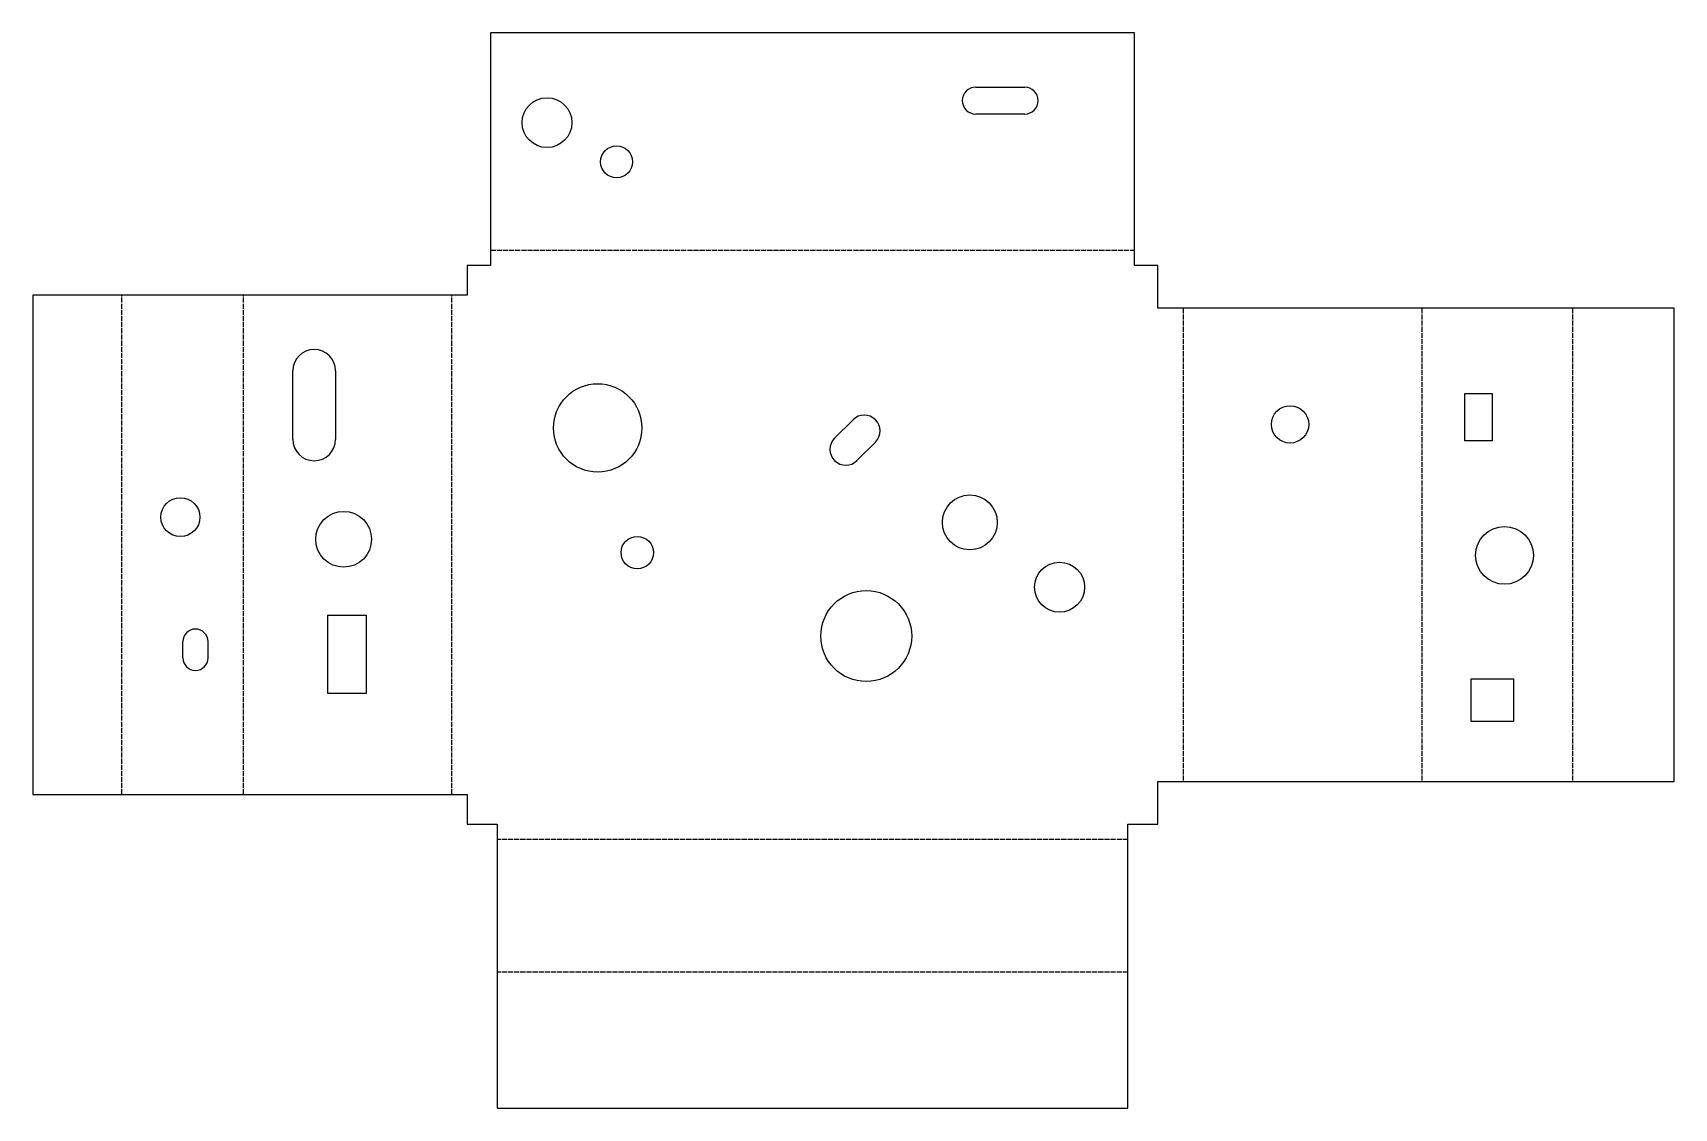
# Model space of a CAD drawing. Header units: millimetres. Extents: x -108 to 299, y -70 to 196.
import ezdxf

# ---------------------------------------------------------------- set-up
doc = ezdxf.new("R2010")
doc.units = ezdxf.units.MM
doc.linetypes.add('DASHED', pattern=[1.524, 1.27, -0.254])
doc.layers.add('BEND', color=7, linetype='Continuous')
doc.layers.add('CUT', color=7, linetype='Continuous')

msp = doc.modelspace()

# ---------------------------------------------------------------- linework, layer by layer
at = {"layer": 'BEND', "color": 4, "linetype": 'DASHED'}
for p, q in [((5.8, 142.31), (165.38, 142.31)), ((-85.64, 7.4), (-85.64, 131.14)), ((-55.44, 7.4), (-55.44, 131.14)), ((-3.77, 7.4), (-3.77, 131.14)), ((177.46, 127.94), (177.46, 10.6)), ((236.61, 127.94), (236.61, 10.6)), ((273.96, 127.94), (273.96, 10.6)), ((163.78, -3.77), (7.4, -3.77)), ((163.78, -36.7), (7.4, -36.7))]:
    msp.add_line(p, q, dxfattribs=at)
at = {"layer": 'CUT'}
for p, q in [((165.38, 196.22), (5.8, 196.22)), ((5.8, 196.22), (5.8, 138.54)), ((165.38, 138.54), (165.38, 196.22)), ((126.06, 182.76), (138.19, 182.76)), ((138.19, 176.09), (126.06, 176.09)), ((5.8, 138.54), (0, 138.54)), ((0, 138.54), (0, 131.14)), ((171.18, 138.54), (165.38, 138.54)), ((171.18, 127.94), (171.18, 138.54)), ((0, 131.14), (-107.67, 131.14)), ((-107.67, 131.14), (-107.67, 7.4)), ((299.18, 127.94), (171.18, 127.94)), ((299.18, 10.6), (299.18, 127.94)), ((-43.23, 95.43), (-43.23, 112.4)), ((-32.61, 112.4), (-32.61, 95.43)), ((247.28, 106.77), (254.1, 106.77)), ((247.28, 95.05), (247.28, 106.77)), ((254.1, 106.77), (254.1, 95.05)), ((91.07, 95.72), (95.64, 100.3)), ((101.18, 94.75), (96.61, 90.18)), ((254.1, 95.05), (247.28, 95.05)), ((-34.54, 32.45), (-34.54, 51.84)), ((-34.54, 51.84), (-25.08, 51.84)), ((-25.08, 51.84), (-25.08, 32.45)), ((-70.47, 41.26), (-70.47, 45.29)), ((-64.26, 45.29), (-64.26, 41.26)), ((248.86, 36.02), (259.39, 36.02)), ((248.86, 25.45), (248.86, 36.02)), ((259.39, 36.02), (259.39, 25.45)), ((-25.08, 32.45), (-34.54, 32.45)), ((259.39, 25.45), (248.86, 25.45)), ((171.18, 0), (171.18, 10.6)), ((171.18, 10.6), (299.18, 10.6)), ((-107.67, 7.4), (0, 7.4)), ((0, 7.4), (0, 0)), ((0, 0), (7.4, 0)), ((7.4, 0), (7.4, -70.39)), ((163.78, -70.39), (163.78, 0)), ((163.78, 0), (171.18, 0)), ((7.4, -70.39), (163.78, -70.39))]:
    msp.add_line(p, q, dxfattribs=at)
for centre, radius in [((19.78, 173.95), 6.18), ((37.02, 164.23), 3.95), ((32.34, 98.26), 10.96), ((203.96, 99.13), 4.63), ((124.59, 74.84), 6.81), ((-71.09, 76.14), 4.83), ((-30.63, 70.65), 6.92), ((257.12, 66.67), 7.17), ((42.16, 67.34), 4.03), ((146.84, 58.77), 6.21), ((98.91, 46.66), 11.27)]:
    msp.add_circle(centre, radius, dxfattribs=at)
for centre, radius, start, end in [((126.06, 179.43), 3.34, 90, -90), ((138.19, 179.43), 3.34, -90, 90), ((-37.92, 112.4), 5.31, 0, 180), ((98.41, 97.53), 3.92, -45, 135), ((-37.92, 95.43), 5.31, 180, 0), ((93.84, 92.95), 3.92, 135, -45), ((-67.36, 45.29), 3.11, 0, 180), ((-67.36, 41.26), 3.11, 180, 0)]:
    msp.add_arc(centre, radius, start, end, dxfattribs=at)

doc.saveas('drawing.dxf')
